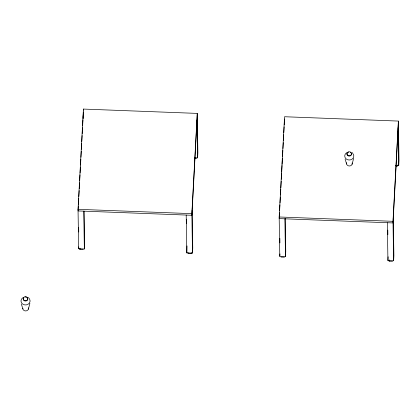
<?xml version="1.0" encoding="UTF-8"?>
<svg xmlns="http://www.w3.org/2000/svg" width="420" height="420" viewBox="0 0 420 420"><rect width="100%" height="100%" fill="white"/><g stroke="black" fill="none" stroke-linecap="round" stroke-linejoin="round"><path stroke-width="0.63" d="M84.11 211.355L84.62 243.952L84.352 248.966L78.661 248.75L78.041 209.317L83.422 109.069L197.253 113.405L197.873 152.843L197.6 157.852L194.439 157.731M78.335 205.926L78.067 210.934L191.893 215.276L197.274 115.028M78.419 204.383L78.734 198.487M78.839 196.523L79.16 190.622M79.264 188.659L79.58 182.763M79.684 180.794L80.005 174.899M80.11 172.935L80.425 167.039M80.53 165.071L80.845 159.175M80.95 157.211L81.27 151.31M81.375 149.347L81.69 143.451M81.795 141.482L82.115 135.587M82.22 133.623L82.535 127.727M82.64 125.758L82.955 119.863M83.029 118.55L83.38 111.946M78.661 248.75L78.761 246.871M83.291 249.543L79.879 249.412L79.942 248.209M192.16 210.263L192.754 248.073L192.486 253.087L186.795 252.872L187.036 245.9M192.486 253.087L191.867 213.654L197.253 113.405M285.227 218.369L285.752 251.617L285.485 256.63L279.794 256.415L279.174 216.983L284.555 116.734L398.381 121.076L399 160.508L398.732 165.517L395.567 165.396M279.515 212.704L279.195 218.6L393.026 222.941L398.407 122.692M279.62 210.74L279.935 204.845M280.04 202.876L280.361 196.98M280.466 195.017L280.781 189.116M280.849 187.808L281.201 181.256M281.311 179.287L281.626 173.392M281.694 172.084L282.046 165.532M282.119 164.22L282.434 158.324M282.539 156.356L282.854 150.46M282.959 148.496L283.28 142.601M283.385 140.632L283.7 134.736M283.805 132.773L284.125 126.871M284.23 124.908L284.545 118.981M279.794 256.415L279.925 253.906M393.293 217.928L393.887 255.738L393.619 260.752L387.928 260.536L388.127 256.778M392.558 261.329L389.146 261.198L389.209 259.996M393.619 260.752L392.999 221.319L398.381 121.076M29.883 303.413L28.376 309.178M353.614 158.466L352.107 164.225M194.833 158.361L196.544 158.429M395.966 166.026L397.672 166.094L397.656 165.013M78.041 209.317L191.867 213.654M279.174 216.983L392.999 221.319M281.006 257.077L284.424 257.208M352.133 152.554L352.469 152.859M28.403 297.502L29.384 298.625M346.61 164.015L345.104 159.122M22.88 308.968L21.373 304.075M398.139 127.706L398.732 165.517M389.125 260.116L389.146 261.198M387.796 230.097L387.865 234.659M387.329 222.721L387.928 260.536M284.308 123.37L284.33 124.672M284.886 218.82L285.485 256.63M279.468 213.591L279.51 216.195M279.856 238.361L279.925 242.928M197.006 120.041L197.6 157.852M191.41 252.583L191.425 253.664L188.013 253.533L187.997 252.452M186.617 219.172L186.685 223.734M186.202 215.056L186.795 252.872M83.422 109.069L83.444 110.15M83.181 115.705L83.223 118.309M83.758 211.155L84.352 248.966M79.863 248.33L79.879 249.412M78.677 227.441L78.745 232.003M28.445 307.881A2.851 2.51 -0.9 0 1 25.898 310.921A2.851 2.51 -0.9 0 1 22.817 308.317M26.744 297.334A2.279 2.006 -0.9 0 1 27.431 300.101A2.279 2.006 -0.9 0 1 24.281 300.72A2.279 2.006 -0.9 0 1 23.593 297.948M25.027 297.066A2.279 2.006 -0.9 0 1 26.208 297.113M29.573 299.114A4.531 3.99 -0.9 0 1 27.62 304.495A4.531 3.99 -0.9 0 1 21.514 302.804A4.531 3.99 -0.9 0 1 23.468 297.418M352.175 162.928A2.851 2.51 -0.9 0 1 349.256 165.979A2.851 2.51 -0.9 0 1 346.679 162.719M350.474 152.381A2.279 2.006 -0.9 0 1 351.262 155.001A2.279 2.006 -0.9 0 1 348.364 155.93A2.279 2.006 -0.9 0 1 347.072 153.473M347.33 152.996A2.279 2.006 -0.9 0 1 348.757 152.114M352.627 153.31A4.531 3.99 -0.9 0 1 352.023 159.175A4.531 3.99 -0.9 0 1 345.445 158.151A4.531 3.99 -0.9 0 1 347.198 152.465M24.276 300.394A2.279 2.006 -0.9 0 0 27.783 298.788A2.279 2.006 -0.9 0 0 24.465 296.919A2.279 2.006 -0.9 0 0 24.276 300.394M348.007 155.442A2.279 2.006 -0.9 0 0 351.514 153.835A2.279 2.006 -0.9 0 0 348.196 151.972A2.279 2.006 -0.9 0 0 348.007 155.442"/></g></svg>
